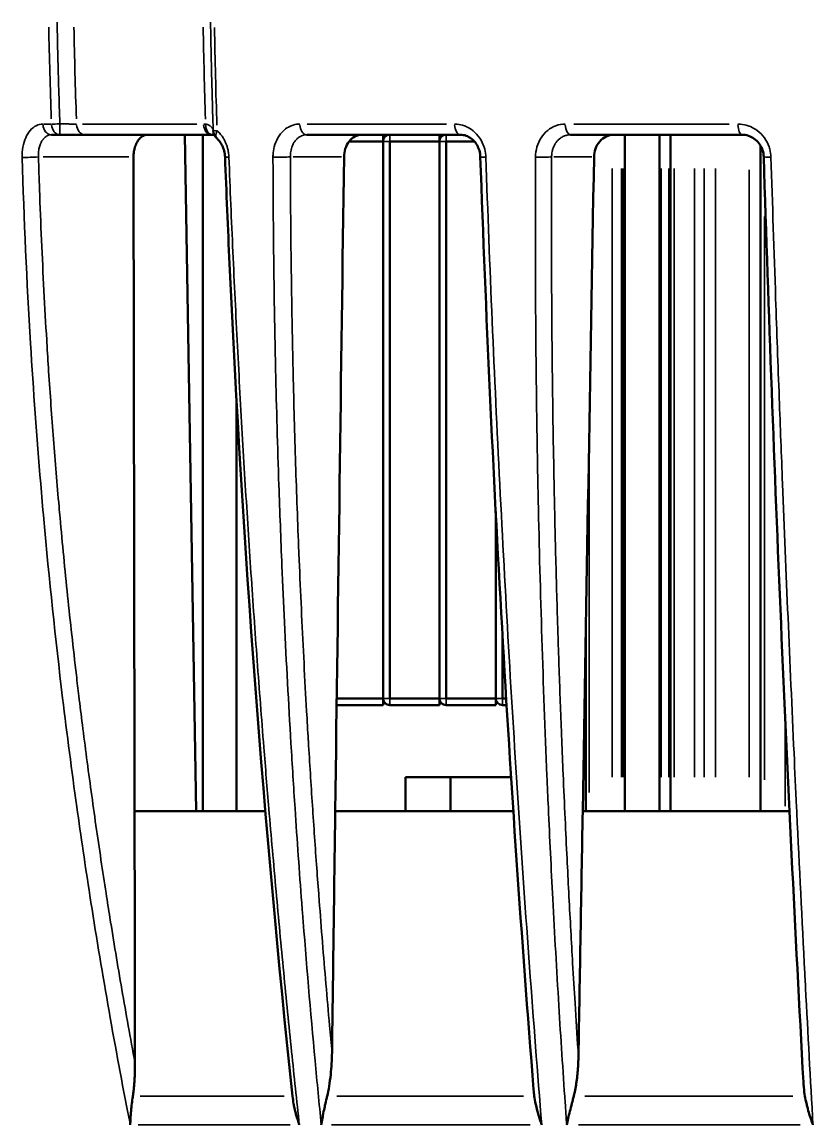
# Model space of a CAD drawing. Header units: millimetres. Extents: x 40 to 2195, y 40 to 1687.
# Drawn here: x 1055.59 to 1090.67, y 870.02 to 918.94 of the extents above; entities that cross this region are included whole.
import ezdxf

# ---------------------------------------------------------------- set-up
doc = ezdxf.new("R2010")
doc.units = ezdxf.units.MM
doc.header["$LTSCALE"] = 8
doc.layers.add('Visible (ISO)', color=7, linetype='Continuous', lineweight=50)
doc.layers.add('Visible Narrow (ISO)', color=7, linetype='Continuous', lineweight=35)

msp = doc.modelspace()

# ---------------------------------------------------------------- linework, layer by layer
at = {"layer": 'Visible (ISO)'}
for p, q in [((1057.266, 913.94), (1056.891, 913.94)), ((1058.377, 913.94), (1057.266, 913.94)), ((1058.377, 913.94), (1063.976, 913.94)), ((1063.316, 883.94), (1062.813, 913.94)), ((1063.6, 913.94), (1063.6, 883.94)), ((1068.214, 913.94), (1075.037, 913.94)), ((1071.6, 913.94), (1071.6, 913.64)), ((1074.1, 913.94), (1074.1, 913.64)), ((1075.037, 913.94), (1075.037, 913.94)), ((1079.919, 913.94), (1087.534, 913.94)), ((1082.327, 913.94), (1082.328, 883.941)), ((1083.87, 913.94), (1083.871, 883.941)), ((1084.35, 883.941), (1084.349, 913.94)), ((1087.527, 913.941), (1087.527, 913.941)), ((1071.6, 913.64), (1070.094, 913.64)), ((1071.6, 913.64), (1071.6, 888.94)), ((1071.9, 913.64), (1071.9, 888.94)), ((1074.1, 913.64), (1071.9, 913.64)), ((1074.1, 913.64), (1074.1, 888.94)), ((1074.4, 913.64), (1074.4, 888.94)), ((1075.658, 913.64), (1074.4, 913.64)), ((1075.982, 913.64), (1075.982, 913.64)), ((1088.348, 913.46), (1088.349, 883.941)), ((1065.1, 902.159), (1065.1, 883.94)), ((1076.6, 897.233), (1076.6, 888.94)), ((1080.6, 883.941), (1080.6, 892.072)), ((1076.9, 891.732), (1076.9, 888.94)), ((1071.6, 888.94), (1069.548, 888.94)), ((1071.6, 888.64), (1071.6, 888.94)), ((1074.1, 888.94), (1071.9, 888.94)), ((1074.1, 888.64), (1074.1, 888.94)), ((1076.6, 888.94), (1074.4, 888.94)), ((1076.6, 888.64), (1076.6, 888.94)), ((1077.065, 888.94), (1076.9, 888.94)), ((1071.6, 888.64), (1069.544, 888.64)), ((1074.1, 888.64), (1071.9, 888.64)), ((1076.6, 888.64), (1074.4, 888.64)), ((1077.083, 888.64), (1076.9, 888.64)), ((1072.6, 885.44), (1074.6, 885.44)), ((1072.6, 883.94), (1072.6, 885.44)), ((1074.6, 885.44), (1077.283, 885.44)), ((1074.6, 883.94), (1074.6, 885.44)), ((1080.485, 885.44), (1080.6, 885.44)), ((1060.578, 883.94), (1066.377, 883.94)), ((1069.481, 883.94), (1077.381, 883.94)), ((1080.459, 883.94), (1089.635, 883.94)), ((1080.6, 883.94), (1080.6, 883.941)), ((1080.6, 883.941), (1080.6, 883.94)), ((1082.18, 883.941), (1082.261, 883.941)), ((1083.938, 883.941), (1084.283, 883.941)), ((1084.35, 883.941), (1084.35, 883.941)), ((1085.849, 883.941), (1085.85, 883.941)), ((1086.35, 883.941), (1087.85, 883.941)), ((1088.35, 883.941), (1088.349, 883.941)), ((1089.955, 883.941), (1089.955, 883.941))]:
    msp.add_line(p, q, dxfattribs=at)
for centre, radius, start, end in [((1064.568, 914.145), 0.5, 182.1463, 228.5818), ((1071.9, 913.64), 0.3, 90, 180), ((1074.4, 913.64), 0.3, 90, 180), ((1071.9, 888.94), 0.3, 180, 270), ((1074.4, 888.94), 0.3, 180, 270), ((1076.9, 888.94), 0.3, 180, 270)]:
    msp.add_arc(centre, radius, start, end, dxfattribs=at)
for centre, major_axis, ratio, start_param, end_param in [((1064.065, 914.437), (-0.043, -0.498), 0.666871, 6.283063, 6.283158), ((1088.648, 913.941), (0.3, 0), 0.000061, 2.473818, 2.474108), ((1080.9, 883.941), (-0.3, 0), 0.000061, 5.261743, 6.283336), ((1112.071, 883.939), (-60, -0.002), 0.000061, 5.241821, 5.261743), ((1083.1, 883.941), (-1.25, 0), 0.000061, 5.52589, 10.182375), ((1081.92, 883.941), (-0.3, 0), 0.000061, 3.665301, 5.241793), ((1081.828, 883.941), (0.5, 0), 0.000061, 5.52589, 6.806935), ((1087.101, 883.94), (5, 0), 0.000061, 1.039311, 2.62285), ((1084.371, 883.941), (-0.5, 0), 0.000061, 5.759737, 7.040782), ((1083.85, 883.941), (0.5, 0), 0.000061, 5.759737, 6.283336), ((1084.65, 883.941), (-0.3, 0), 0.000061, 5.189627, 6.283336), ((1112.071, 883.939), (-60, -0.002), 0.000061, 5.17273, 5.189627), ((1085.549, 883.941), (0.3, 0), 0.000061, 0.000151, 2.031137), ((1086.35, 883.941), (-0.5, 0), 0.000061, 0.000151, 1.570947), ((1087.85, 883.941), (0.5, 0), 0.000061, 4.71254, 6.283336), ((1088.649, 883.941), (-0.3, 0), 0.000061, 5.115553, 6.283336), ((1112.071, 883.939), (-60, -0.002), 0.000061, 5.099221, 5.115553), ((1089.549, 883.941), (-0.3, 0), 0.000061, 4.421616, 5.099221), ((1091.1, 883.941), (-1.25, 0), 0.000061, 5.870121, 5.870137), ((1091.1, 883.941), (1.25, 0), 0.000061, 3.554601, 3.554616), ((1078.735, 872.808), (-0.146, -2.162), 0.209225, 5.328599, 5.502132)]:
    msp.add_ellipse(centre, major_axis=major_axis, ratio=ratio, start_param=start_param, end_param=end_param, dxfattribs=at)
for points, knots in [([(1061.167, 913.94), (1061.138, 913.94), (1061.109, 913.938), (1061.08, 913.932), (1061.051, 913.926), (1061.023, 913.917), (1060.995, 913.905), (1060.986, 913.901), (1060.977, 913.897), (1060.969, 913.893), (1060.942, 913.88), (1060.916, 913.864), (1060.891, 913.846), (1060.866, 913.827), (1060.842, 913.806), (1060.819, 913.783), (1060.809, 913.774), (1060.8, 913.764), (1060.791, 913.754), (1060.767, 913.727), (1060.745, 913.698), (1060.723, 913.666), (1060.702, 913.635), (1060.683, 913.601), (1060.664, 913.565), (1060.66, 913.556), (1060.655, 913.547), (1060.651, 913.537), (1060.635, 913.504), (1060.621, 913.469), (1060.608, 913.432), (1060.596, 913.396), (1060.584, 913.358), (1060.574, 913.319), (1060.57, 913.301), (1060.566, 913.282), (1060.562, 913.263), (1060.553, 913.22), (1060.546, 913.177), (1060.541, 913.133), (1060.536, 913.089), (1060.533, 913.044), (1060.532, 912.999), (1060.531, 912.985), (1060.531, 912.972), (1060.531, 912.958)], [0, 0, 0, 0, 0.086249, 0.086249, 0.086249, 0.17245, 0.17245, 0.17245, 0.2, 0.2, 0.2, 0.283295, 0.283295, 0.283295, 0.366573, 0.366573, 0.366573, 0.4, 0.4, 0.4, 0.488855, 0.488855, 0.488855, 0.577624, 0.577624, 0.577624, 0.6, 0.6, 0.6, 0.680715, 0.680715, 0.680715, 0.761423, 0.761423, 0.761423, 0.8, 0.8, 0.8, 0.886723, 0.886723, 0.886723, 0.973494, 0.973494, 0.973494, 1, 1, 1, 1]), ([(1064.123, 913.917), (1064.119, 913.918), (1064.113, 913.92), (1064.087, 913.929), (1064.058, 913.935), (1064.022, 913.939)], [0.09054213, 0.09054213, 0.09054213, 0.09054213, 0.09721533, 0.09721533, 0.11982241, 0.11982241, 0.11982241, 0.11982241]), ([(1070.664, 913.94), (1070.663, 913.94), (1070.662, 913.94), (1070.56, 913.94), (1070.453, 913.914), (1070.257, 913.812), (1070.168, 913.734), (1070.028, 913.556), (1069.967, 913.444), (1069.891, 913.207), (1069.873, 913.084), (1069.871, 912.967)], [0.4593165, 0.4593165, 0.4593165, 0.4593165, 0.4597856, 0.4597856, 0.4986121, 0.4986121, 0.5374387, 0.5374387, 0.5754788, 0.5754788, 0.6104386, 0.6104386, 0.6104386, 0.6104386]), ([(1075.918, 912.962), (1075.915, 913.055), (1075.9, 913.149), (1075.849, 913.324), (1075.814, 913.408), (1075.726, 913.559), (1075.673, 913.629), (1075.552, 913.75), (1075.483, 913.802), (1075.332, 913.886), (1075.247, 913.915), (1075.122, 913.937), (1075.079, 913.94), (1075.037, 913.94)], [0, 0, 0, 0, 0.0278901, 0.0278901, 0.055323, 0.055323, 0.0838132, 0.0838132, 0.1148994, 0.1148994, 0.1506379, 0.1506379, 0.1689805, 0.1689805, 0.1689805, 0.1689805]), ([(1081.844, 913.94), (1081.843, 913.94), (1081.842, 913.94), (1081.73, 913.94), (1081.611, 913.915), (1081.393, 913.812), (1081.294, 913.735), (1081.138, 913.557), (1081.071, 913.444), (1080.986, 913.207), (1080.965, 913.084), (1080.962, 912.967)], [0.4548064, 0.4548064, 0.4548064, 0.4548064, 0.4551041, 0.4551041, 0.493268, 0.493268, 0.531432, 0.531432, 0.5692756, 0.5692756, 0.6041979, 0.6041979, 0.6041979, 0.6041979]), ([(1088.49, 912.964), (1088.487, 913.062), (1088.47, 913.162), (1088.41, 913.346), (1088.368, 913.434), (1088.262, 913.591), (1088.198, 913.663), (1088.053, 913.784), (1087.97, 913.834), (1087.791, 913.909), (1087.692, 913.932), (1087.575, 913.94), (1087.554, 913.94), (1087.534, 913.94)], [0, 0, 0, 0, 0.0295003, 0.0295003, 0.0584805, 0.0584805, 0.0881196, 0.0881196, 0.1195852, 0.1195852, 0.1539908, 0.1539908, 0.1611998, 0.1611998, 0.1611998, 0.1611998]), ([(1064.591, 912.96), (1064.587, 913.05), (1064.574, 913.14), (1064.532, 913.309), (1064.503, 913.389), (1064.431, 913.536), (1064.388, 913.604), (1064.308, 913.702), (1064.273, 913.738), (1064.238, 913.77)], [0, 0, 0, 0, 0.0268279, 0.0268279, 0.0532046, 0.0532046, 0.0808075, 0.0808075, 0.1007313, 0.1007313, 0.1007313, 0.1007313]), ([(1067.588, 871.291), (1066.307, 883.292), (1065.367, 895.742), (1064.719, 909.799), (1064.652, 911.379), (1064.591, 912.96)], [0, 0, 0, 0, 3.755653, 3.755653, 4.230708, 4.230708, 4.230708, 4.230708]), ([(1069.338, 873.235), (1069.334, 872.91), (1069.314, 872.573), (1069.241, 871.885), (1069.187, 871.559), (1069.123, 871.294)], [0.000001, 0.000001, 0.000001, 0.000001, 0.0975129, 0.0975129, 0.2085627, 0.2085627, 0.2085627, 0.2085627]), ([(1080.271, 873.05), (1080.269, 872.955), (1080.266, 872.864), (1080.262, 872.777), (1080.258, 872.691), (1080.253, 872.608), (1080.248, 872.529), (1080.242, 872.45), (1080.236, 872.375), (1080.229, 872.304), (1080.222, 872.232), (1080.215, 872.163), (1080.207, 872.098), (1080.199, 872.033), (1080.191, 871.97), (1080.182, 871.911), (1080.174, 871.851), (1080.165, 871.794), (1080.156, 871.739), (1080.146, 871.684), (1080.137, 871.631), (1080.127, 871.58), (1080.117, 871.529), (1080.107, 871.48), (1080.096, 871.433), (1080.086, 871.385), (1080.075, 871.338), (1080.063, 871.294)], [0, 0, 0, 0, 0.111111, 0.111111, 0.111111, 0.222222, 0.222222, 0.222222, 0.333333, 0.333333, 0.333333, 0.444444, 0.444444, 0.444444, 0.555556, 0.555556, 0.555556, 0.666667, 0.666667, 0.666667, 0.777778, 0.777778, 0.777778, 0.888889, 0.888889, 0.888889, 1, 1, 1, 1]), ([(1060.597, 872.782), (1060.597, 872.697), (1060.596, 872.614), (1060.595, 872.536), (1060.594, 872.457), (1060.592, 872.382), (1060.589, 872.31), (1060.587, 872.238), (1060.584, 872.169), (1060.58, 872.103), (1060.577, 872.037), (1060.573, 871.974), (1060.569, 871.913), (1060.565, 871.853), (1060.56, 871.795), (1060.555, 871.74), (1060.551, 871.684), (1060.545, 871.631), (1060.54, 871.58), (1060.534, 871.528), (1060.529, 871.479), (1060.523, 871.432), (1060.516, 871.384), (1060.51, 871.338), (1060.503, 871.294)], [0, 0, 0, 0, 0.125, 0.125, 0.125, 0.25, 0.25, 0.25, 0.375, 0.375, 0.375, 0.5, 0.5, 0.5, 0.625, 0.625, 0.625, 0.75, 0.75, 0.75, 0.875, 0.875, 0.875, 1, 1, 1, 1]), ([(1090.319, 871.294), (1090.297, 871.419), (1090.281, 871.551), (1090.262, 871.755), (1090.257, 871.833), (1090.252, 871.911)], [0.000001, 0.000001, 0.000001, 0.000001, 0.03835382, 0.03835382, 0.0615247, 0.0615247, 0.0615247, 0.0615247]), ([(1060.388, 870.017), (1060.389, 870.12), (1060.392, 870.222), (1060.398, 870.323), (1060.4, 870.367), (1060.403, 870.41), (1060.406, 870.454), (1060.409, 870.494), (1060.412, 870.534), (1060.415, 870.575), (1060.422, 870.649), (1060.429, 870.722), (1060.437, 870.795), (1060.44, 870.823), (1060.443, 870.852), (1060.447, 870.88), (1060.46, 870.989), (1060.474, 871.097), (1060.49, 871.203), (1060.494, 871.233), (1060.499, 871.264), (1060.503, 871.294)], [0, 0, 0, 0, 0.233103, 0.233103, 0.233103, 0.3333333, 0.3333333, 0.3333333, 0.4270182, 0.4270182, 0.4270182, 0.5993232, 0.5993232, 0.5993232, 0.6666667, 0.6666667, 0.6666667, 0.9260887, 0.9260887, 0.9260887, 1, 1, 1, 1]), ([(1067.588, 871.291), (1067.6, 871.183), (1067.615, 871.072), (1067.64, 870.934), (1067.645, 870.909), (1067.666, 870.799), (1067.685, 870.715), (1067.72, 870.573), (1067.735, 870.515), (1067.771, 870.384), (1067.792, 870.311), (1067.836, 870.171), (1067.858, 870.104), (1067.884, 870.03), (1067.886, 870.024), (1067.888, 870.017)], [0.0019408, 0.0019408, 0.0019408, 0.0019408, 0.2714706, 0.2714706, 0.3333333, 0.3333333, 0.532118, 0.532118, 0.6666667, 0.6666667, 0.8333333, 0.8333333, 0.985316, 0.985316, 1, 1, 1, 1]), ([(1068.862, 870.017), (1068.877, 870.12), (1068.894, 870.222), (1068.912, 870.324), (1068.92, 870.367), (1068.928, 870.411), (1068.936, 870.454), (1068.956, 870.557), (1068.977, 870.658), (1068.999, 870.759), (1069.008, 870.799), (1069.017, 870.84), (1069.026, 870.88), (1069.052, 870.992), (1069.078, 871.104), (1069.104, 871.213), (1069.11, 871.24), (1069.117, 871.267), (1069.123, 871.294)], [0, 0, 0, 0, 0.2328423, 0.2328423, 0.2328423, 0.3333333, 0.3333333, 0.3333333, 0.5705929, 0.5705929, 0.5705929, 0.6666667, 0.6666667, 0.6666667, 0.9343903, 0.9343903, 0.9343903, 1, 1, 1, 1]), ([(1078.313, 871.294), (1078.328, 871.186), (1078.348, 871.076), (1078.371, 870.965), (1078.377, 870.938), (1078.383, 870.91), (1078.389, 870.882), (1078.412, 870.781), (1078.438, 870.678), (1078.467, 870.573), (1078.477, 870.534), (1078.489, 870.495), (1078.5, 870.456), (1078.531, 870.352), (1078.565, 870.246), (1078.601, 870.14), (1078.615, 870.099), (1078.63, 870.058), (1078.644, 870.017)], [0, 0, 0, 0, 0.2673068, 0.2673068, 0.2673068, 0.3333333, 0.3333333, 0.3333333, 0.5761653, 0.5761653, 0.5761653, 0.6666667, 0.6666667, 0.6666667, 0.9075225, 0.9075225, 0.9075225, 1, 1, 1, 1]), ([(1079.75, 870.017), (1079.772, 870.119), (1079.794, 870.221), (1079.818, 870.321), (1079.828, 870.366), (1079.839, 870.41), (1079.849, 870.454), (1079.876, 870.566), (1079.904, 870.677), (1079.932, 870.786), (1079.94, 870.818), (1079.948, 870.849), (1079.956, 870.88), (1079.968, 870.924), (1079.979, 870.969), (1079.991, 871.013), (1080.007, 871.077), (1080.024, 871.141), (1080.04, 871.205), (1080.048, 871.234), (1080.056, 871.264), (1080.063, 871.294)], [0, 0, 0, 0, 0.2315236, 0.2315236, 0.2315236, 0.3333333, 0.3333333, 0.3333333, 0.5927792, 0.5927792, 0.5927792, 0.6666667, 0.6666667, 0.6666667, 0.7725476, 0.7725476, 0.7725476, 0.9274699, 0.9274699, 0.9274699, 1, 1, 1, 1]), ([(1090.319, 871.294), (1090.338, 871.186), (1090.361, 871.076), (1090.387, 870.964), (1090.394, 870.937), (1090.4, 870.91), (1090.407, 870.882), (1090.433, 870.78), (1090.461, 870.676), (1090.492, 870.572), (1090.503, 870.533), (1090.515, 870.495), (1090.527, 870.456), (1090.559, 870.352), (1090.594, 870.247), (1090.631, 870.142), (1090.645, 870.1), (1090.66, 870.059), (1090.675, 870.017)], [0, 0, 0, 0, 0.2676463, 0.2676463, 0.2676463, 0.3333333, 0.3333333, 0.3333333, 0.5770704, 0.5770704, 0.5770704, 0.6666667, 0.6666667, 0.6666667, 0.906288, 0.906288, 0.906288, 1, 1, 1, 1])]:
    msp.add_open_spline(points, degree=3, knots=knots, dxfattribs=at)
for points in [[(1064.022, 913.939), (1064.007, 913.94), (1063.991, 913.94), (1063.976, 913.94)], [(1060.578, 883.94), (1060.573, 887.148), (1060.562, 893.575), (1060.547, 903.247), (1060.536, 909.717), (1060.531, 912.958)], [(1069.481, 883.94), (1069.61, 893.616), (1069.74, 903.291), (1069.871, 912.967)], [(1078.282, 871.583), (1077.206, 885.029), (1076.409, 899.001), (1075.918, 912.962)], [(1080.459, 883.94), (1080.626, 893.616), (1080.794, 903.291), (1080.962, 912.967)], [(1090.252, 871.911), (1089.518, 885.272), (1088.924, 899.121), (1088.49, 912.964)], [(1060.597, 872.782), (1060.591, 876.502), (1060.584, 880.221), (1060.578, 883.94)], [(1069.481, 883.94), (1069.433, 880.372), (1069.386, 876.803), (1069.338, 873.235)], [(1080.459, 883.94), (1080.396, 880.31), (1080.333, 876.68), (1080.271, 873.05)]]:
    msp.add_open_spline(points, degree=3, dxfattribs=at)
at = {"layer": 'Visible Narrow (ISO)'}
for p, q in [((1056.872, 914.416), (1056.532, 914.416)), ((1058.274, 914.416), (1063.346, 914.416)), ((1068.238, 914.416), (1074.417, 914.416)), ((1080.059, 914.416), (1086.955, 914.416)), ((1071.9, 913.925), (1071.9, 913.655)), ((1074.4, 913.925), (1074.4, 913.655)), ((1071.615, 913.64), (1071.885, 913.64)), ((1074.115, 913.64), (1074.385, 913.64)), ((1060.32, 912.958), (1056.526, 912.958)), ((1069.752, 912.967), (1067.609, 912.967)), ((1076.161, 912.967), (1076.161, 912.967)), ((1080.868, 912.967), (1079.175, 912.967)), ((1081.768, 912.437), (1081.769, 885.441)), ((1082.179, 912.441), (1082.18, 885.441)), ((1082.26, 912.441), (1082.261, 885.441)), ((1083.937, 912.441), (1083.938, 885.441)), ((1084.283, 885.441), (1084.282, 912.441)), ((1084.512, 885.441), (1084.511, 912.441)), ((1085.416, 885.441), (1085.415, 912.441)), ((1085.849, 885.441), (1085.848, 912.441)), ((1085.85, 885.441), (1085.849, 912.441)), ((1086.35, 885.441), (1086.349, 912.441)), ((1087.85, 885.438), (1087.849, 912.387)), ((1088.531, 910.31), (1088.532, 885.329)), ((1080.743, 884.76), (1080.743, 899.505)), ((1089.436, 895.691), (1089.436, 895.691)), ((1071.615, 888.94), (1071.885, 888.94)), ((1074.115, 888.94), (1074.385, 888.94)), ((1076.615, 888.94), (1076.885, 888.94)), ((1071.9, 888.655), (1071.9, 888.925)), ((1074.4, 888.655), (1074.4, 888.925)), ((1076.9, 888.655), (1076.9, 888.925)), ((1089.436, 888.017), (1089.436, 884.156)), ((1089.917, 884.754), (1089.917, 884.754)), ((1067.209, 871.294), (1060.832, 871.294)), ((1077.829, 871.294), (1069.557, 871.294)), ((1089.789, 871.294), (1080.557, 871.294)), ((1067.486, 870.017), (1060.734, 870.017)), ((1078.127, 870.017), (1069.321, 870.017)), ((1090.108, 870.017), (1080.274, 870.017))]:
    msp.add_line(p, q, dxfattribs=at)
for centre, major_axis, ratio, start_param, end_param in [((1205.19, 923.94), (0, 197.688), 0.751037, 1.597236, 1.617847), ((1204.118, 923.94), (0, -197.188), 0.741844, 4.738896, 4.75956), ((1195.805, 923.94), (0, 197.188), 0.670572, 1.597304, 1.617986), ((1194.603, 923.94), (0, 197.688), 0.660259, 1.597312, 1.619274), ((1057.266, 914.44), (0.5, 0.018), 0.031924, 3.904892, 4.667798), ((1057.266, 914.44), (0, -0.5), 0.001057, 4.821318, 6.206242), ((1063.729, 912.567), (-0.193, 1.844), 0.73906, 6.14423, 6.202937), ((1056.891, 914.44), (0, -0.5), 0.755705, 4.836715, 6.207055), ((1057.266, 914.44), (0, -0.5), 0.75104, 4.836714, 6.207054), ((1058.377, 914.44), (0, -0.5), 0.741835, 4.83683, 6.207052), ((1063.976, 914.44), (0, -0.5), 0.671692, 4.836829, 6.207013), ((1064.065, 914.437), (-0.043, -0.498), 0.666871, 4.891822, 6.209852), ((1064.568, 914.145), (-0.5, -0.019), 0.978549, 6.278496, 6.282658), ((1064.568, 914.145), (-0.5, -0.016), 0.037203, 0.043413, 0.806324), ((1064.568, 914.145), (-0.331, -0.375), 0.524172, 5.259652, 6.229266), ((1068.214, 914.441), (0, -0.5), 0.614761, 4.836745, 6.207056), ((1075.037, 914.44), (0, -0.5), 0.529827, 4.836715, 6.207055), ((1079.919, 914.441), (0, -0.5), 0.469048, 4.836738, 6.207057), ((1087.534, 914.44), (0, -0.5), 0.374261, 4.836715, 6.207055), ((1055.975, 912.967), (0.5, 0.015), 0.051334, 3.917862, 5.378886), ((1065.091, 912.98), (-0.5, -0.019), 0.040045, 0.042899, 0.813929), ((1067.033, 912.98), (-0.5, -0.001), 0.069581, 0.981841, 2.630208), ((1076.418, 912.98), (-0.5, -0.018), 0.043755, 0.051608, 0.979449), ((1078.608, 912.98), (0.5, -0.002), 0.066235, 4.293488, 5.863699), ((1088.99, 912.98), (-0.5, -0.016), 0.047553, 0.060293, 1.144955)]:
    msp.add_ellipse(centre, major_axis=major_axis, ratio=ratio, start_param=start_param, end_param=end_param, dxfattribs=at)
for points, knots in [([(1057.265, 914.425), (1057.247, 914.938), (1057.23, 915.448), (1057.215, 915.943), (1057.2, 916.439), (1057.186, 916.92), (1057.174, 917.416), (1057.162, 917.913), (1057.151, 918.424), (1057.141, 918.94)], [0, 0, 0, 0, 0.333333, 0.333333, 0.333333, 0.666667, 0.666667, 0.666667, 1, 1, 1, 1]), ([(1064.069, 914.128), (1064.051, 914.678), (1064.034, 915.222), (1064.02, 915.75), (1064.007, 916.193), (1063.997, 916.625), (1063.986, 917.064), (1063.984, 917.148), (1063.983, 917.232), (1063.981, 917.317), (1063.969, 917.845), (1063.958, 918.39), (1063.949, 918.94)], [0.0000009, 0.0000009, 0.0000009, 0.0000009, 0.3333333, 0.3333333, 0.3333333, 0.6132458, 0.6132458, 0.6132458, 0.6666667, 0.6666667, 0.6666667, 1, 1, 1, 1]), ([(1055.591, 912.939), (1055.587, 913.099), (1055.609, 913.401), (1055.734, 913.822), (1055.939, 914.153), (1056.208, 914.367), (1056.407, 914.416), (1056.514, 914.416)], [0, 0, 0, 0, 0.2, 0.4, 0.6, 0.8, 1, 1, 1, 1]), ([(1058.006, 914.416), (1057.984, 914.416), (1057.961, 914.416), (1057.936, 914.416), (1057.905, 914.417), (1057.873, 914.417), (1057.839, 914.417), (1057.789, 914.417), (1057.736, 914.418), (1057.682, 914.418), (1057.672, 914.419), (1057.661, 914.419), (1057.65, 914.419), (1057.584, 914.42), (1057.518, 914.42), (1057.453, 914.421), (1057.439, 914.422), (1057.425, 914.422), (1057.41, 914.422), (1057.361, 914.423), (1057.312, 914.424), (1057.265, 914.425)], [0.0005627, 0.0005627, 0.0005627, 0.0005627, 0.1095654, 0.1095654, 0.1095654, 0.25, 0.25, 0.25, 0.4580217, 0.4580217, 0.4580217, 0.5, 0.5, 0.5, 0.75, 0.75, 0.75, 0.8055507, 0.8055507, 0.8055507, 0.9999965, 0.9999965, 0.9999965, 0.9999965]), ([(1064.069, 914.128), (1064.068, 914.135), (1064.067, 914.143), (1064.065, 914.151), (1064.063, 914.159), (1064.061, 914.167), (1064.058, 914.175), (1064.055, 914.183), (1064.051, 914.192), (1064.046, 914.201), (1064.045, 914.202), (1064.045, 914.204), (1064.044, 914.205), (1064.04, 914.212), (1064.037, 914.218), (1064.033, 914.225), (1064.025, 914.236), (1064.017, 914.248), (1064.008, 914.259), (1064.004, 914.264), (1064, 914.269), (1063.996, 914.273), (1063.987, 914.284), (1063.977, 914.294), (1063.966, 914.304), (1063.965, 914.305), (1063.963, 914.307), (1063.961, 914.308), (1063.958, 914.311), (1063.955, 914.314), (1063.951, 914.317), (1063.94, 914.326), (1063.928, 914.335), (1063.915, 914.344), (1063.912, 914.346), (1063.909, 914.348), (1063.907, 914.349), (1063.905, 914.351), (1063.903, 914.352), (1063.901, 914.353), (1063.887, 914.361), (1063.873, 914.369), (1063.859, 914.376), (1063.855, 914.377), (1063.851, 914.379), (1063.847, 914.381), (1063.833, 914.387), (1063.818, 914.392), (1063.803, 914.397), (1063.798, 914.398), (1063.794, 914.4), (1063.789, 914.401), (1063.77, 914.406), (1063.75, 914.41), (1063.731, 914.412)], [0.0000131, 0.0000131, 0.0000131, 0.0000131, 0.0652547, 0.0652547, 0.0652547, 0.125, 0.125, 0.125, 0.1908732, 0.1908732, 0.1908732, 0.2016155, 0.2016155, 0.2016155, 0.25, 0.25, 0.25, 0.3381932, 0.3381932, 0.3381932, 0.375, 0.375, 0.375, 0.4605705, 0.4605705, 0.4605705, 0.4747497, 0.4747497, 0.4747497, 0.5, 0.5, 0.5, 0.5906451, 0.5906451, 0.5906451, 0.6112951, 0.6112951, 0.6112951, 0.625, 0.625, 0.625, 0.7220551, 0.7220551, 0.7220551, 0.7478253, 0.7478253, 0.7478253, 0.8452726, 0.8452726, 0.8452726, 0.875, 0.875, 0.875, 0.9992101, 0.9992101, 0.9992101, 0.9992101]), ([(1067.907, 914.416), (1067.804, 914.416), (1067.707, 914.402), (1067.585, 914.364), (1067.557, 914.354), (1067.442, 914.307), (1067.357, 914.259), (1067.249, 914.178), (1067.222, 914.155), (1067.094, 914.039), (1067.006, 913.928), (1066.864, 913.679), (1066.81, 913.541), (1066.745, 913.288), (1066.728, 913.175), (1066.72, 913.022), (1066.719, 912.987), (1066.719, 912.952)], [0, 0, 0, 0, 0.154465, 0.154465, 0.2, 0.2, 0.34728, 0.34728, 0.4, 0.4, 0.6, 0.6, 0.8, 0.8, 0.954755, 0.954755, 1, 1, 1, 1]), ([(1076.161, 912.952), (1076.157, 913.071), (1076.141, 913.185), (1076.105, 913.328), (1076.095, 913.36), (1076.04, 913.533), (1075.975, 913.669), (1075.81, 913.916), (1075.709, 914.027), (1075.506, 914.19), (1075.41, 914.25), (1075.276, 914.312), (1075.242, 914.326), (1075.105, 914.377), (1074.998, 914.402), (1074.848, 914.415), (1074.81, 914.416), (1074.772, 914.416)], [0.0000002, 0.0000002, 0.0000002, 0.0000002, 0.1544888, 0.1544888, 0.2, 0.2, 0.4, 0.4, 0.6, 0.6, 0.750994, 0.750994, 0.8, 0.8, 0.9503207, 0.9503207, 1, 1, 1, 1]), ([(1088.812, 912.952), (1088.808, 913.072), (1088.791, 913.188), (1088.753, 913.333), (1088.743, 913.366), (1088.683, 913.542), (1088.613, 913.679), (1088.436, 913.926), (1088.329, 914.036), (1088.112, 914.199), (1088.007, 914.259), (1087.866, 914.318), (1087.834, 914.33), (1087.691, 914.379), (1087.575, 914.403), (1087.419, 914.415), (1087.383, 914.416), (1087.347, 914.416)], [0.0000001, 0.0000001, 0.0000001, 0.0000001, 0.1540161, 0.1540161, 0.2, 0.2, 0.4, 0.4, 0.6, 0.6, 0.7556468, 0.7556468, 0.8, 0.8, 0.9548134, 0.9548134, 1, 1, 1, 1]), ([(1056.315, 912.958), (1056.312, 913.015), (1056.312, 913.073), (1056.318, 913.174), (1056.323, 913.219), (1056.34, 913.329), (1056.355, 913.394), (1056.383, 913.483), (1056.393, 913.51), (1056.423, 913.583), (1056.445, 913.627), (1056.48, 913.685), (1056.492, 913.702), (1056.512, 913.731), (1056.521, 913.742), (1056.556, 913.784), (1056.583, 913.812), (1056.636, 913.855), (1056.662, 913.873), (1056.691, 913.889), (1056.694, 913.891), (1056.735, 913.912), (1056.775, 913.926), (1056.841, 913.938), (1056.866, 913.94), (1056.891, 913.94)], [0.0000001, 0.0000001, 0.0000001, 0.0000001, 0.1111352, 0.1111352, 0.2, 0.2, 0.3373529, 0.3373529, 0.4, 0.4, 0.5128021, 0.5128021, 0.5636814, 0.5636814, 0.6, 0.6, 0.7028837, 0.7028837, 0.7899355, 0.7899355, 0.8, 0.8, 0.9247381, 0.9247381, 1, 1, 1, 1]), ([(1064.764, 912.952), (1064.763, 912.986), (1064.76, 913.02), (1064.754, 913.087), (1064.75, 913.121), (1064.74, 913.187), (1064.734, 913.22), (1064.721, 913.282), (1064.714, 913.31), (1064.702, 913.355), (1064.697, 913.372), (1064.679, 913.435), (1064.663, 913.482), (1064.628, 913.57), (1064.609, 913.612), (1064.571, 913.69), (1064.552, 913.726), (1064.527, 913.77), (1064.521, 913.779), (1064.497, 913.819), (1064.478, 913.848), (1064.437, 913.905), (1064.416, 913.932), (1064.372, 913.986), (1064.349, 914.012), (1064.302, 914.061), (1064.278, 914.084), (1064.252, 914.108), (1064.25, 914.11), (1064.245, 914.114), (1064.242, 914.117), (1064.239, 914.12)], [0.0000004, 0.0000004, 0.0000004, 0.0000004, 0.0750041, 0.0750041, 0.1510329, 0.1510329, 0.22709, 0.22709, 0.294062, 0.294062, 0.3333333, 0.3333333, 0.4443994, 0.4443994, 0.5494671, 0.5494671, 0.6418427, 0.6418427, 0.6666667, 0.6666667, 0.7478704, 0.7478704, 0.8284766, 0.8284766, 0.9091207, 0.9091207, 0.9850833, 0.9850833, 0.9897647, 0.9897647, 1, 1, 1, 1]), ([(1068.214, 913.94), (1068.167, 913.94), (1068.121, 913.935), (1068.044, 913.916), (1068.012, 913.905), (1067.952, 913.879), (1067.924, 913.864), (1067.869, 913.83), (1067.843, 913.811), (1067.803, 913.777), (1067.789, 913.764), (1067.751, 913.727), (1067.729, 913.702), (1067.687, 913.649), (1067.668, 913.621), (1067.638, 913.573), (1067.627, 913.553), (1067.592, 913.486), (1067.571, 913.436), (1067.54, 913.345), (1067.529, 913.305), (1067.511, 913.224), (1067.504, 913.183), (1067.494, 913.1), (1067.491, 913.058), (1067.49, 912.999), (1067.49, 912.983), (1067.49, 912.967)], [0, 0, 0, 0, 0.115501, 0.115501, 0.2, 0.2, 0.277215, 0.277215, 0.354491, 0.354491, 0.4, 0.4, 0.475526, 0.475526, 0.551226, 0.551226, 0.6, 0.6, 0.714563, 0.714563, 0.8, 0.8, 0.883657, 0.883657, 0.967424, 0.967424, 1, 1, 1, 1]), ([(1079.919, 913.94), (1079.854, 913.94), (1079.789, 913.932), (1079.726, 913.915), (1079.714, 913.912), (1079.701, 913.908), (1079.689, 913.904), (1079.677, 913.901), (1079.666, 913.897), (1079.655, 913.892), (1079.604, 913.873), (1079.555, 913.849), (1079.509, 913.819), (1079.483, 913.803), (1079.458, 913.785), (1079.434, 913.765), (1079.429, 913.761), (1079.424, 913.757), (1079.42, 913.753), (1079.384, 913.723), (1079.351, 913.69), (1079.32, 913.654), (1079.291, 913.62), (1079.265, 913.584), (1079.241, 913.546), (1079.239, 913.543), (1079.237, 913.54), (1079.235, 913.537), (1079.212, 913.499), (1079.191, 913.459), (1079.173, 913.418), (1079.154, 913.375), (1079.138, 913.331), (1079.125, 913.285), (1079.123, 913.279), (1079.121, 913.273), (1079.12, 913.267), (1079.118, 913.261), (1079.117, 913.255), (1079.115, 913.249), (1079.098, 913.182), (1079.087, 913.112), (1079.083, 913.041), (1079.082, 913.016), (1079.081, 912.991), (1079.081, 912.967)], [0, 0, 0, 0, 0.1445119, 0.1445119, 0.1445119, 0.1735855, 0.1735855, 0.1735855, 0.2, 0.2, 0.2, 0.3202371, 0.3202371, 0.3202371, 0.3864885, 0.3864885, 0.3864885, 0.4, 0.4, 0.4, 0.4996749, 0.4996749, 0.4996749, 0.5931975, 0.5931975, 0.5931975, 0.6, 0.6, 0.6, 0.6924417, 0.6924417, 0.6924417, 0.7874278, 0.7874278, 0.7874278, 0.8, 0.8, 0.8, 0.8122337, 0.8122337, 0.8122337, 0.9514318, 0.9514318, 0.9514318, 1, 1, 1, 1]), ([(1060.388, 870.017), (1060.352, 870.202), (1060.315, 870.387), (1059.659, 873.756), (1059.098, 876.964), (1058.393, 881.499), (1058.199, 882.812), (1057.791, 885.733), (1057.582, 887.342), (1057.069, 891.59), (1056.79, 894.236), (1056.503, 897.413), (1056.458, 897.937), (1056.239, 900.531), (1056.089, 902.605), (1055.797, 907.429), (1055.673, 910.182), (1055.591, 912.939)], [0, 0, 0, 0, 0.013233, 0.013233, 0.240908, 0.240908, 0.333333, 0.333333, 0.446064, 0.446064, 0.630289, 0.630289, 0.666667, 0.666667, 0.810189, 0.810189, 1, 1, 1, 1]), ([(1060.597, 872.782), (1060.393, 873.879), (1060.199, 874.961), (1059.828, 877.106), (1059.652, 878.168), (1059.427, 879.576), (1059.37, 879.935), (1059.237, 880.79), (1059.162, 881.285), (1058.935, 882.804), (1058.79, 883.814), (1058.515, 885.814), (1058.385, 886.802), (1058.21, 888.196), (1058.158, 888.617), (1058.07, 889.347), (1058.033, 889.657), (1057.926, 890.57), (1057.858, 891.167), (1057.729, 892.34), (1057.667, 892.915), (1057.548, 894.071), (1057.49, 894.651), (1057.378, 895.804), (1057.324, 896.378), (1057.258, 897.114), (1057.243, 897.278), (1057.184, 897.942), (1057.142, 898.441), (1057.059, 899.438), (1057.019, 899.937), (1056.943, 900.935), (1056.906, 901.436), (1056.834, 902.439), (1056.8, 902.941), (1056.739, 903.869), (1056.713, 904.293), (1056.684, 904.76), (1056.682, 904.797), (1056.637, 905.554), (1056.596, 906.287), (1056.519, 907.765), (1056.483, 908.51), (1056.418, 910.006), (1056.388, 910.757), (1056.345, 911.994), (1056.329, 912.474), (1056.315, 912.958)], [0, 0, 0, 0, 0.0701632, 0.0701632, 0.1412232, 0.1412232, 0.1657542, 0.1657542, 0.2, 0.2, 0.2717497, 0.2717497, 0.3444086, 0.3444086, 0.3762023, 0.3762023, 0.4, 0.4, 0.4466129, 0.4466129, 0.4924803, 0.4924803, 0.5394659, 0.5394659, 0.5864514, 0.5864514, 0.6, 0.6, 0.6411749, 0.6411749, 0.6822467, 0.6822467, 0.7231401, 0.7231401, 0.7635543, 0.7635543, 0.7970717, 0.7970717, 0.8, 0.8, 0.8561288, 0.8561288, 0.9114752, 0.9114752, 0.9658298, 0.9658298, 1, 1, 1, 1]), ([(1064.764, 912.952), (1064.818, 911.547), (1064.877, 910.144), (1065.004, 907.347), (1065.072, 905.953), (1065.215, 903.179), (1065.291, 901.799), (1065.41, 899.746), (1065.45, 899.073), (1065.572, 897.095), (1065.655, 895.793), (1065.831, 893.199), (1065.922, 891.906), (1066.112, 889.332), (1066.21, 888.051), (1066.385, 885.86), (1066.46, 884.949), (1066.641, 882.816), (1066.747, 881.596), (1066.967, 879.177), (1067.079, 877.978), (1067.308, 875.607), (1067.425, 874.434), (1067.657, 872.179), (1067.771, 871.096), (1067.888, 870.017)], [0, 0, 0, 0, 0.0960863, 0.0960863, 0.1917614, 0.1917614, 0.2868387, 0.2868387, 0.3333333, 0.3333333, 0.4234197, 0.4234197, 0.5132293, 0.5132293, 0.6026977, 0.6026977, 0.6666667, 0.6666667, 0.7527812, 0.7527812, 0.8380183, 0.8380183, 0.9219554, 0.9219554, 1, 1, 1, 1]), ([(1068.862, 870.017), (1068.767, 870.964), (1068.675, 871.914), (1068.384, 875.046), (1068.198, 877.24), (1068.017, 879.587), (1068.006, 879.727), (1067.89, 881.257), (1067.79, 882.652), (1067.634, 885.016), (1067.573, 885.982), (1067.409, 888.734), (1067.313, 890.525), (1067.188, 893.151), (1067.151, 893.982), (1067.067, 896.008), (1067.021, 897.203), (1066.923, 900.101), (1066.875, 901.805), (1066.791, 905.527), (1066.758, 907.545), (1066.728, 910.695), (1066.721, 911.823), (1066.719, 912.952)], [0, 0, 0, 0, 0.0683729, 0.0683729, 0.2248749, 0.2248749, 0.2348004, 0.2348004, 0.3333333, 0.3333333, 0.401161, 0.401161, 0.5261499, 0.5261499, 0.583884, 0.583884, 0.6666667, 0.6666667, 0.7841986, 0.7841986, 0.9228005, 0.9228005, 1, 1, 1, 1]), ([(1067.49, 912.967), (1067.493, 911.858), (1067.499, 910.767), (1067.52, 908.599), (1067.534, 907.523), (1067.568, 905.477), (1067.587, 904.504), (1067.61, 903.486), (1067.611, 903.422), (1067.629, 902.675), (1067.646, 902.003), (1067.683, 900.666), (1067.703, 900.001), (1067.745, 898.68), (1067.767, 898.025), (1067.815, 896.721), (1067.84, 896.072), (1067.874, 895.244), (1067.882, 895.059), (1067.89, 894.856), (1067.891, 894.837), (1067.923, 894.084), (1067.956, 893.359), (1068.023, 891.918), (1068.059, 891.203), (1068.133, 889.779), (1068.171, 889.07), (1068.235, 887.939), (1068.26, 887.51), (1068.287, 887.067), (1068.288, 887.049), (1068.318, 886.549), (1068.347, 886.075), (1068.406, 885.13), (1068.437, 884.659), (1068.499, 883.723), (1068.531, 883.257), (1068.595, 882.329), (1068.628, 881.866), (1068.694, 880.974), (1068.726, 880.545), (1068.762, 880.065), (1068.766, 880.015), (1068.817, 879.351), (1068.865, 878.735), (1068.965, 877.502), (1069.016, 876.886), (1069.121, 875.654), (1069.175, 875.039), (1069.266, 874.028), (1069.302, 873.631), (1069.338, 873.235)], [0, 0, 0, 0, 0.065573, 0.065573, 0.132659, 0.132659, 0.195703, 0.195703, 0.2, 0.2, 0.245231, 0.245231, 0.291297, 0.291297, 0.337829, 0.337829, 0.384977, 0.384977, 0.39859, 0.39859, 0.4, 0.4, 0.454175, 0.454175, 0.508984, 0.508984, 0.56505, 0.56505, 0.6, 0.6, 0.601508, 0.601508, 0.641188, 0.641188, 0.681427, 0.681427, 0.721865, 0.721865, 0.762395, 0.762395, 0.8, 0.8, 0.804376, 0.804376, 0.858062, 0.858062, 0.911681, 0.911681, 0.965255, 0.965255, 1, 1, 1, 1]), ([(1076.161, 912.952), (1076.332, 908.095), (1076.539, 903.254), (1076.781, 898.438), (1077.023, 893.621), (1077.3, 888.83), (1077.611, 884.087), (1077.922, 879.345), (1078.267, 874.652), (1078.644, 870.017)], [0, 0, 0, 0, 0.3333333, 0.3333333, 0.3333333, 0.6666667, 0.6666667, 0.6666667, 1, 1, 1, 1]), ([(1079.75, 870.017), (1079.727, 870.348), (1079.704, 870.678), (1079.681, 871.01), (1079.582, 872.439), (1079.488, 873.873), (1079.4, 875.312), (1079.304, 876.886), (1079.215, 878.466), (1079.132, 880.051), (1079.062, 881.395), (1078.996, 882.742), (1078.935, 884.094), (1078.914, 884.561), (1078.894, 885.029), (1078.874, 885.497), (1078.788, 887.522), (1078.713, 889.554), (1078.648, 891.592), (1078.584, 893.625), (1078.53, 895.665), (1078.487, 897.709), (1078.482, 897.951), (1078.477, 898.194), (1078.472, 898.436), (1078.441, 900.052), (1078.415, 901.671), (1078.397, 903.293), (1078.378, 904.971), (1078.366, 906.652), (1078.361, 908.335), (1078.357, 909.872), (1078.358, 911.411), (1078.366, 912.952)], [0, 0, 0, 0, 0.0237524, 0.0237524, 0.0237524, 0.1262562, 0.1262562, 0.1262562, 0.2383342, 0.2383342, 0.2383342, 0.3333333, 0.3333333, 0.3333333, 0.3661949, 0.3661949, 0.3661949, 0.5082401, 0.5082401, 0.5082401, 0.649873, 0.649873, 0.649873, 0.6666667, 0.6666667, 0.6666667, 0.778542, 0.778542, 0.778542, 0.8942946, 0.8942946, 0.8942946, 1, 1, 1, 1]), ([(1079.081, 912.967), (1079.078, 912.434), (1079.077, 911.899), (1079.074, 910.829), (1079.074, 910.293), (1079.075, 909.291), (1079.075, 908.826), (1079.077, 908.349), (1079.077, 908.337), (1079.078, 907.921), (1079.08, 907.52), (1079.084, 906.716), (1079.086, 906.315), (1079.092, 905.511), (1079.095, 905.109), (1079.102, 904.35), (1079.106, 903.995), (1079.111, 903.535), (1079.112, 903.434), (1079.122, 902.546), (1079.133, 901.738), (1079.159, 900.119), (1079.173, 899.31), (1079.194, 898.243), (1079.199, 898.003), (1079.215, 897.243), (1079.227, 896.717), (1079.253, 895.636), (1079.267, 895.08), (1079.296, 893.991), (1079.311, 893.458), (1079.328, 892.894), (1079.329, 892.864), (1079.341, 892.443), (1079.353, 892.052), (1079.381, 891.178), (1079.397, 890.695), (1079.43, 889.731), (1079.448, 889.25), (1079.483, 888.291), (1079.501, 887.814), (1079.523, 887.261), (1079.526, 887.182), (1079.55, 886.588), (1079.571, 886.081), (1079.621, 884.91), (1079.65, 884.251), (1079.708, 883), (1079.737, 882.405), (1079.79, 881.322), (1079.815, 880.83), (1079.844, 880.282), (1079.847, 880.215), (1079.878, 879.636), (1079.905, 879.134), (1079.959, 878.149), (1079.987, 877.665), (1080.049, 876.588), (1080.085, 875.998), (1080.164, 874.707), (1080.208, 874.012), (1080.258, 873.243), (1080.264, 873.146), (1080.271, 873.05)], [0, 0, 0, 0, 0.04323, 0.04323, 0.086383, 0.086383, 0.123996, 0.123996, 0.125, 0.125, 0.157646, 0.157646, 0.190173, 0.190173, 0.222262, 0.222262, 0.25, 0.25, 0.257759, 0.257759, 0.317887, 0.317887, 0.375, 0.375, 0.39141, 0.39141, 0.426735, 0.426735, 0.463367, 0.463367, 0.498033, 0.498033, 0.5, 0.5, 0.525312, 0.525312, 0.556597, 0.556597, 0.587982, 0.587982, 0.61965, 0.61965, 0.625, 0.625, 0.659573, 0.659573, 0.706055, 0.706055, 0.75, 0.75, 0.788136, 0.788136, 0.793399, 0.793399, 0.8342, 0.8342, 0.875, 0.875, 0.92663, 0.92663, 0.990741, 0.990741, 1, 1, 1, 1]), ([(1088.812, 912.952), (1088.878, 910.859), (1088.947, 908.767), (1089.071, 905.205), (1089.124, 903.732), (1089.226, 900.994), (1089.275, 899.728), (1089.402, 896.481), (1089.484, 894.503), (1089.654, 890.515), (1089.743, 888.505), (1089.872, 885.707), (1089.909, 884.912), (1089.951, 884.033), (1089.955, 883.948), (1090.072, 881.481), (1090.19, 879.111), (1090.323, 876.539), (1090.334, 876.325), (1090.452, 874.07), (1090.562, 872.039), (1090.675, 870.017)], [0, 0, 0, 0, 0.1440248, 0.1440248, 0.2457199, 0.2457199, 0.3333333, 0.3333333, 0.4706722, 0.4706722, 0.6109496, 0.6109496, 0.6666667, 0.6666667, 0.6726829, 0.6726829, 0.8399572, 0.8399572, 0.8551291, 0.8551291, 1, 1, 1, 1])]:
    msp.add_open_spline(points, degree=3, knots=knots, dxfattribs=at)
msp.add_open_spline([(1079.685, 914.416), (1079.541, 914.416), (1079.268, 914.367), (1078.892, 914.155), (1078.597, 913.824), (1078.411, 913.409), (1078.367, 913.11), (1078.366, 912.952)], degree=3, dxfattribs=at)

doc.saveas('drawing.dxf')
